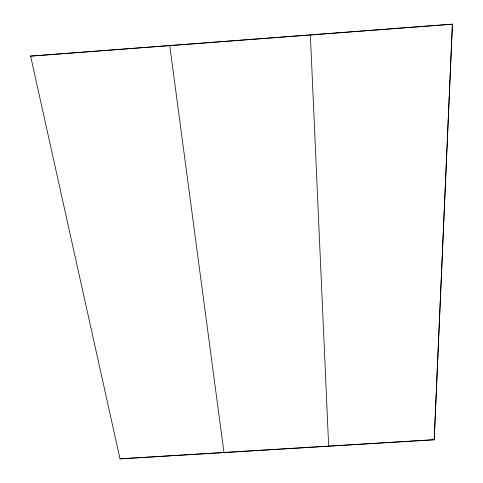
<?xml version="1.0" encoding="UTF-8"?>
<svg xmlns="http://www.w3.org/2000/svg" width="483" height="483" viewBox="0 0 483 483"><rect width="100%" height="100%" fill="white"/><g stroke="black" fill="none" stroke-linecap="round" stroke-linejoin="round"><path stroke-width="0.72" d="M223.955 452.45L169.75 45.589M434.205 439.784L452.402 24.15L30.562 56.119L452.438 24.204L434.205 439.784L120.013 458.85L30.598 56.058M120.013 458.85L434.181 439.693M310.37 34.951L328.669 446.099"/></g></svg>
